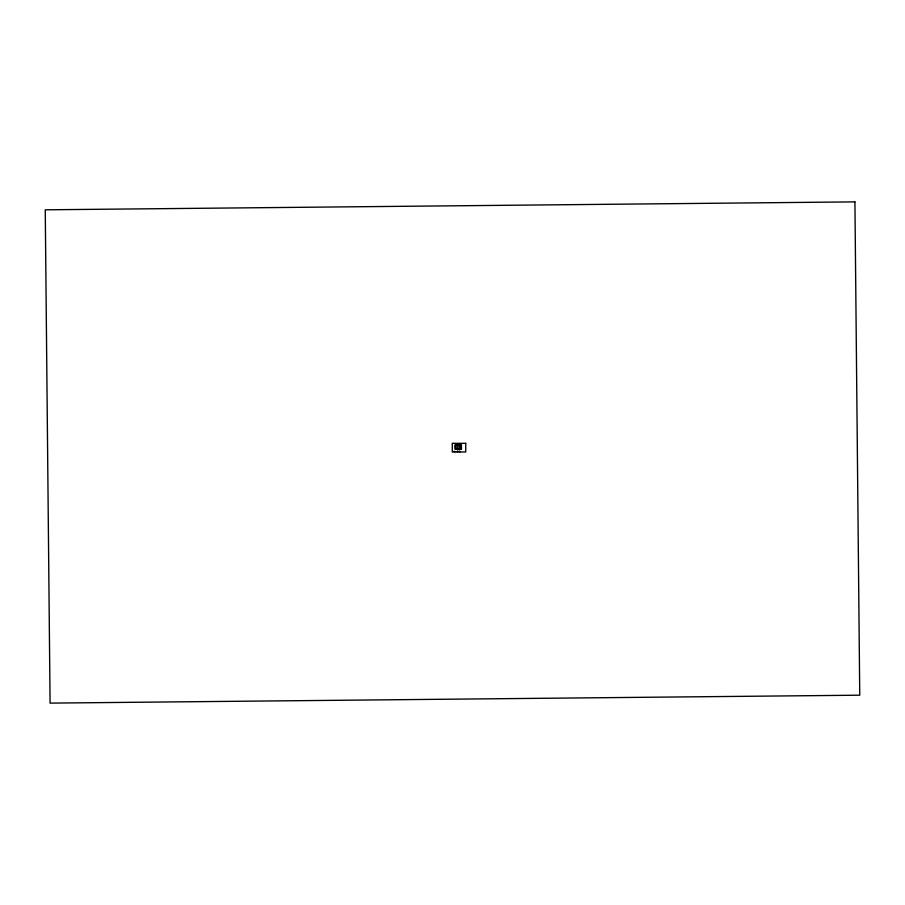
<?xml version="1.0" encoding="UTF-8"?>
<svg xmlns="http://www.w3.org/2000/svg" width="905" height="905" viewBox="0 0 905 905"><rect width="100%" height="100%" fill="white"/><g stroke="black" fill="none" stroke-linecap="round" stroke-linejoin="round"><path stroke-width="1.36" d="M458.043 451.64L457.398 451.459L458.054 451.29M458.009 451.369L456.946 451.538M453.677 451.425L454.423 451.267M455.147 451.595L454.367 451.64M459.525 451.278L460.023 451.64L459.525 451.278M854.92 201.883L45.25 209.813L50.08 703.117L859.75 695.187L854.92 201.883M465.747 443.326L452.285 443.326L452.285 451.98L465.747 451.98L465.747 443.326M461.448 444.864L455.102 444.864L455.102 449.152L461.448 449.152L461.448 444.864M461.109 445.249L455.396 445.249L455.396 448.857L461.109 448.857L461.109 445.249M459.717 446.188L456.878 446.188L456.878 447.941L459.717 447.941L459.717 446.188"/></g></svg>
